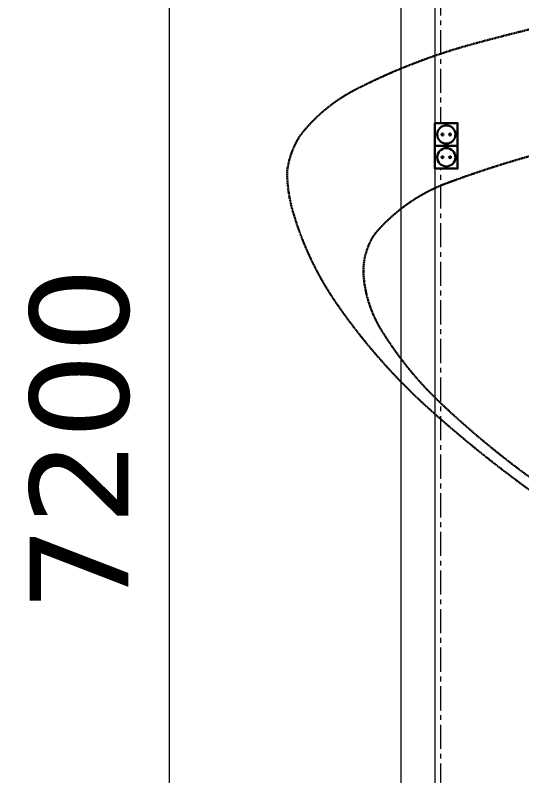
# Model space of a CAD drawing. Header units: millimetres. Extents: x 26027 to 581921, y 7230 to 233891.
# Drawn here: x 448650 to 451985, y 143731 to 148737 of the extents above; entities that cross this region are included whole.
import ezdxf

# ---------------------------------------------------------------- set-up
doc = ezdxf.new("R2010")
doc.units = ezdxf.units.MM
doc.header["$LTSCALE"] = 5
doc.set_wipeout_variables(frame=1)
doc.linetypes.add('CACHE', pattern=[0.375, 0.25, -0.125])
doc.linetypes.add('CENTER', pattern=[50.8, 31.75, -6.35, 6.35, -6.35])
doc.layers.get('DEFPOINTS').update_dxf_attribs({"color": 252})
doc.layers.add('axes', color=252, linetype='Continuous')
for name, color, linetype, lineweight in [('Dims', 252, 'Continuous', 5), ('GE-ELEC_EQUIPMENT', 232, 'Continuous', 30), ('GE-EQUIPMENT_INSERTION', 140, 'Continuous', 30), ('GE-MM-SCATTER_LINES', 222, 'CACHE', 30), ('Walls', 252, 'Continuous', 5)]:
    doc.layers.add(name, color=color, linetype=linetype, lineweight=lineweight)
doc.styles.add('Dimension', font='verdana.ttf')
doc.dimstyles.new('D500', dxfattribs={"dimtxt": 650, "dimasz": 500, "dimexe": 150, "dimexo": 100, "dimgap": 250, "dimtad": 1, "dimdec": 0, "dimtxsty": 'Dimension', "dimcen": 100, "dimdle": 150, "dimclrd": 250, "dimclre": 250, "dimclrt": 7, "dimadec": 0, "dimazin": 0, "dimtfac": 1, "dimtdec": 0, "dimtmove": 0, "dimatfit": 3, "dimfxl": 1, "dimlwd": 5, "dimlwe": 5, "dimarcsym": 0})

# ---------------------------------------------------------------- blocks, each defined once
blk = doc.blocks.new('*D506')
at = {"layer": 'DEFPOINTS', "color": 0, "transparency": 16777216}
for p in [(449664.7, 149545.3), (449664.7, 149545.3), (449664.7, 142345.3)]:
    blk.add_point(p, dxfattribs=at)
at = {"layer": 'Dims', "color": 250, "linetype": 'Continuous', "lineweight": 5, "transparency": 16777216}
for p, q in [((449564.7, 149545.3), (449514.7, 149545.3)), ((449664.7, 142845.3), (449664.7, 149045.3)), ((449564.7, 142345.3), (449514.7, 142345.3))]:
    blk.add_line(p, q, dxfattribs=at)
at = {"layer": 'Dims', "color": 250, "transparency": 16777216}
for points in [[(449581.4, 149045.3), (449748.1, 149045.3), (449664.7, 149545.3)], [(449581.4, 142845.3), (449748.1, 142845.3), (449664.7, 142345.3)]]:
    blk.add_solid(points, dxfattribs=at)
at = {"layer": 'Dims', "color": 7, "lineweight": 0, "transparency": 16777216, "insert": (449076.2, 145945.3), "char_height": 650, "attachment_point": 5, "rotation": 90, "style": 'Dimension'}
blk.add_mtext('7200', dxfattribs=at)
blk = doc.blocks.new('GE-EUR02460')
at = {"layer": 'GE-MM-SCATTER_LINES'}
for points in [[(-1477.7, 3276.4, -0.05671), (-876.5, 3692.3, -0.056657), (-300.6, 3915.3, -0.064166), (-0.1, 3961.9, -0.064166), (300.5, 3915.3, -0.056657), (876.4, 3692.3, -0.05671), (1477.5, 3276.4, -0.066731), (1876.9, 2809.7, -0.097279), (1968.7, 2530.9, -0.077787), (1905.9, 1991.6, -0.062199), (1419.5, 803.5, -0.017391), (931.6, 0, -0.045456), (1967.7, -837.7, -0.03216), (2657.7, -1614.2, -0.056435), (3120, -2375.1, -0.080983), (3302.7, -3019.9, -0.08099), (3294.1, -3308.8, -0.104284), (3173.5, -3515.9, -0.10881), (2769.6, -3750, -0.052925), (1940, -3915, -0.025926), (-0.1, -3987, -0.025926), (-1940.1, -3915, -0.052925), (-2769.7, -3750, -0.10881)], [(887.4, 0, -0.018319), (1569.1, -559.3, -0.025066), (2044, -1012.8, -0.032472), (2545.1, -1597.2, -0.070239), (2870.7, -2176.7, -0.121658), (2917.2, -2556.4, -0.150558), (2802.2, -2792.6, -0.136905), (2240.2, -3048.3, -0.042121), (1094, -3155.9, -0.012265), (-0.1, -3172.3, -0.012265), (-1094.1, -3155.9, -0.042121), (-2240.3, -3048.3, -0.136905), (-2802.4, -2792.6, -0.150558), (-2917.3, -2556.4, -0.121658), (-2870.9, -2176.7, -0.070239), (-2545.2, -1597.2, -0.032472), (-2044.1, -1012.8, -0.025066), (-1569.2, -559.3, -0.018319), (-887.5, 0)]]:
    blk.add_lwpolyline(points, format="xyb", dxfattribs=at)
blk = doc.blocks.new('GE-230V_PLUG_1_50')
blk.add_wipeout([(0, 150), (150, 150), (150, 0), (0, 0)]).dxf.layer = 'GE-ELEC_EQUIPMENT'
at = {"layer": 'GE-ELEC_EQUIPMENT'}
h = blk.add_hatch(color=256, dxfattribs=at)
h.dxf.hatch_style = 1
h.paths.add_polyline_path([(56, 75, 1), (44, 75, 1)])
h.paths.add_polyline_path([(106, 75, 1), (94, 75, 1)])
blk.add_lwpolyline([(150, 0), (0, 0), (0, 150), (150, 150), (150, 0)], dxfattribs=at)
for centre, radius in [((75, 75), 60), ((50, 75), 6), ((100, 75), 6)]:
    blk.add_circle(centre, radius, dxfattribs=at)

msp = doc.modelspace()

# ---------------------------------------------------------------- linework, layer by layer
at = {"layer": 'axes', "linetype": 'CENTER', "lineweight": 0}
msp.add_line((451453.1, 120285.6, 2.4), (451453.1, 160790.3, 2.4), dxfattribs=at)
at = {"layer": 'Walls'}
for p, q in [((451188.1, 149280.3, 2.4), (451188.1, 142610.3, 2.4)), ((451413.1, 149280.3, 2.4), (451413.1, 142610.3, 2.4))]:
    msp.add_line(p, q, dxfattribs=at)

# ---------------------------------------------------------------- dimensions: what is measured, and where the dimension line sits
at = {"layer": 'Dims', "lineweight": 0}
dim = msp.add_linear_dim(base=(449664.7, 149545.3, 2.4), p1=(449664.7, 142345.3, 2.4), p2=(449664.7, 149545.3, 2.4), angle=90, dimstyle='D500', dxfattribs=at)
dim.commit()
dim.dimension.update_dxf_attribs({"geometry": '*D506', "text_midpoint": (449076.2, 145945.3, 2.4)})

# ---------------------------------------------------------------- next in the draw order: block references
at = {"layer": 'GE-EQUIPMENT_INSERTION', "rotation": 189.9999999999998}
msp.add_blockref('GE-EUR02460', (454259.3, 145029.8), dxfattribs=at)

# ---------------------------------------------------------------- next in the draw order: block references
at = {"layer": 'GE-ELEC_EQUIPMENT', "rotation": 180}
msp.add_blockref('GE-230V_PLUG_1_50', (451563.1, 148026.7, 2.4), dxfattribs=at)

# ---------------------------------------------------------------- next in the draw order: block references
msp.add_blockref('GE-230V_PLUG_1_50', (451563.1, 147876.7, 2.4), dxfattribs=at)

doc.saveas('drawing.dxf')
